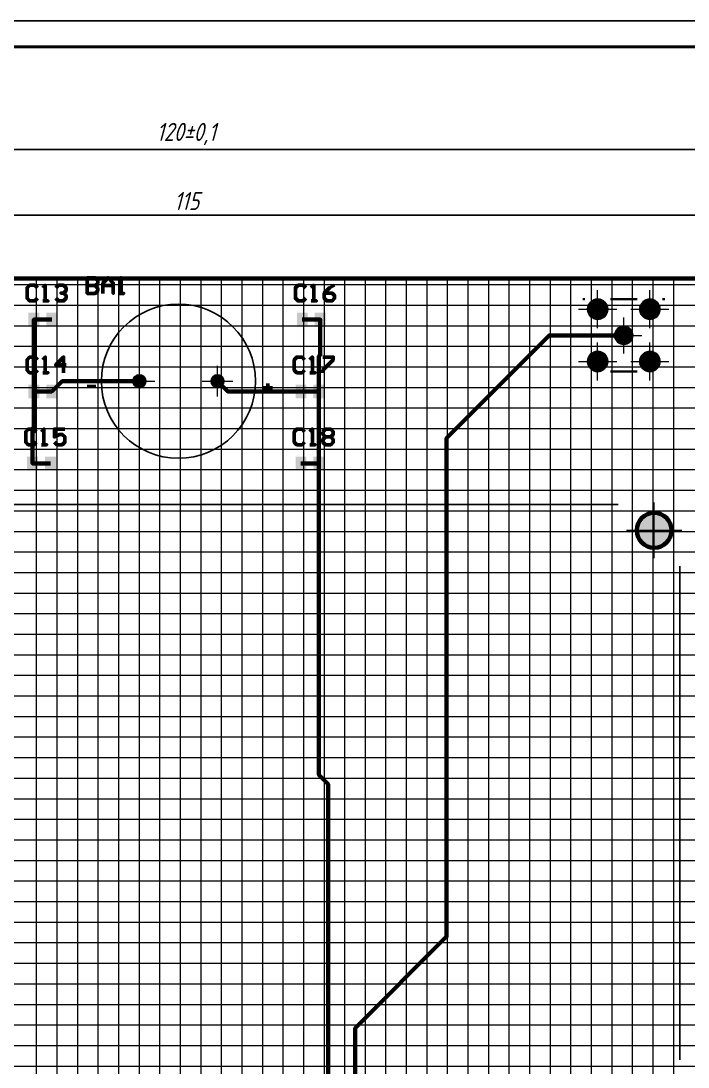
# Model space of a CAD drawing. Extents: x 346 to 4955, y 45 to 639.
# Drawn here: x 1279.9 to 1409.3, y 436 to 638.8 of the extents above; entities that cross this region are included whole.
import ezdxf

# ---------------------------------------------------------------- set-up
doc = ezdxf.new("R2010")
doc.units = 0
doc.header["$MEASUREMENT"] = 0
doc.layers.get('DEFPOINTS').update_dxf_attribs({"linetype": 'CONTINUOUS'})
for name, color, linetype in [('KONTUR', 7, 'CONTINUOUS'), ('PDF _Геометрия', 7, 'CONTINUOUS'), ('PDF _Сплошная заливка', 7, 'CONTINUOUS'), ('Тонкие', 7, 'CONTINUOUS')]:
    doc.layers.add(name, color=color, linetype=linetype)
doc.layers.add('Основная', color=7, linetype='CONTINUOUS', lineweight=40)
doc.styles.add('GOST type A0', font='gost.TTF', dxfattribs={"oblique": 15, "height": 3.5})
doc.dimstyles.new('GOST type A', dxfattribs={"dimtxt": 3.5, "dimasz": 3, "dimexe": 2, "dimexo": 0, "dimgap": 1, "dimtad": 1, "dimtoh": 1, "dimtxsty": 'GOST type A0', "dimcen": 0, "dimazin": 2, "dimtfac": 1, "dimtmove": 0, "dimatfit": 3, "dimfxl": 1, "dimarcsym": 0})

# ---------------------------------------------------------------- blocks, each defined once
blk = doc.blocks.new('*D123')
at = {"layer": 'DEFPOINTS', "color": 0, "transparency": 16777216}
for p in [(1427.59, 601.15), (1196.43, 582.92), (1427.59, 582.92)]:
    blk.add_point(p, dxfattribs=at)
at = {"layer": 'Тонкие', "color": 0, "lineweight": -2, "transparency": 16777216}
for p, q in [((1196.43, 582.92), (1196.43, 603.15)), ((1427.59, 582.92), (1427.59, 603.15)), ((1199.43, 601.15), (1424.59, 601.15))]:
    blk.add_line(p, q, dxfattribs=at)
at = {"layer": 'Тонкие', "color": 0, "transparency": 16777216}
for points in [[(1199.43, 601.65), (1199.43, 600.65), (1196.43, 601.15)], [(1424.59, 601.65), (1424.59, 600.65), (1427.59, 601.15)]]:
    blk.add_solid(points, dxfattribs=at)
at = {"layer": 'Тонкие', "color": 0, "transparency": 16777216, "insert": (1312.01, 603.9), "char_height": 3.5, "attachment_point": 5, "style": 'GOST type A0'}
blk.add_mtext('115', dxfattribs=at)
blk = doc.blocks.new('*D124')
at = {"layer": 'DEFPOINTS', "color": 0, "transparency": 16777216}
for p in [(1432.57, 613.87), (1191.25, 588.9), (1432.57, 588.9)]:
    blk.add_point(p, dxfattribs=at)
at = {"layer": 'Тонкие', "color": 0, "lineweight": -2, "transparency": 16777216}
for p, q in [((1191.25, 588.9), (1191.25, 615.87)), ((1432.57, 588.9), (1432.57, 615.87)), ((1194.25, 613.87), (1429.57, 613.87))]:
    blk.add_line(p, q, dxfattribs=at)
at = {"layer": 'Тонкие', "color": 0, "transparency": 16777216}
for points in [[(1194.25, 614.37), (1194.25, 613.37), (1191.25, 613.87)], [(1429.57, 614.37), (1429.57, 613.37), (1432.57, 613.87)]]:
    blk.add_solid(points, dxfattribs=at)
at = {"layer": 'Тонкие', "color": 0, "transparency": 16777216, "insert": (1311.91, 616.89), "char_height": 3.5, "attachment_point": 5, "style": 'GOST type A0'}
blk.add_mtext('120±0,1', dxfattribs=at)

msp = doc.modelspace()

# ---------------------------------------------------------------- hatches: boundary and pattern name
at = {"layer": 'PDF _Сплошная заливка', "true_color": 0xffffff, "transparency": 33554559}
for points in [[(1390.31, 582.924), (1390.358, 583.288), (1390.499, 583.628), (1390.722, 583.919), (1391.014, 584.143), (1391.353, 584.283), (1391.717, 584.331), (1391.717, 582.924)], [(1400.433, 582.924), (1400.481, 583.288), (1400.622, 583.628), (1400.845, 583.919), (1401.137, 584.143), (1401.476, 584.283), (1401.84, 584.331), (1401.84, 582.924)], [(1391.717, 581.517), (1391.353, 581.565), (1391.014, 581.705), (1390.722, 581.929), (1390.499, 582.22), (1390.358, 582.56), (1390.31, 582.924), (1391.717, 582.924)], [(1401.84, 581.517), (1401.476, 581.565), (1401.137, 581.705), (1400.845, 581.929), (1400.622, 582.22), (1400.481, 582.56), (1400.433, 582.924), (1401.84, 582.924)], [(1395.573, 577.861), (1395.614, 578.173), (1395.734, 578.464), (1395.926, 578.714), (1396.176, 578.906), (1396.467, 579.026), (1396.779, 579.067), (1396.779, 577.861)], [(1396.779, 579.067), (1397.091, 579.026), (1397.381, 578.906), (1397.631, 578.714), (1397.823, 578.464), (1397.944, 578.173), (1397.985, 577.861), (1396.779, 577.861)], [(1396.779, 576.655), (1396.467, 576.696), (1396.176, 576.816), (1395.926, 577.008), (1395.734, 577.258), (1395.614, 577.549), (1395.573, 577.861), (1396.779, 577.861)], [(1390.31, 572.798), (1390.358, 573.162), (1390.499, 573.502), (1390.722, 573.793), (1391.014, 574.017), (1391.353, 574.157), (1391.717, 574.205), (1391.717, 572.798)], [(1400.433, 572.798), (1400.481, 573.162), (1400.622, 573.502), (1400.845, 573.793), (1401.137, 574.017), (1401.476, 574.157), (1401.84, 574.205), (1401.84, 572.798)], [(1391.717, 571.391), (1391.353, 571.438), (1391.014, 571.579), (1390.722, 571.803), (1390.499, 572.094), (1390.358, 572.434), (1390.31, 572.798), (1391.717, 572.798)], [(1401.84, 571.391), (1401.476, 571.438), (1401.137, 571.579), (1400.845, 571.803), (1400.622, 572.094), (1400.481, 572.434), (1400.433, 572.798), (1401.84, 572.798)], [(1302.137, 568.971), (1302.161, 569.153), (1302.231, 569.323), (1302.343, 569.468), (1302.489, 569.58), (1302.659, 569.65), (1302.841, 569.674), (1302.841, 568.971)], [(1303.544, 568.971), (1303.52, 568.789), (1303.45, 568.619), (1303.338, 568.473), (1303.192, 568.361), (1303.023, 568.291), (1302.841, 568.267), (1302.841, 568.971)], [(1317.282, 568.971), (1317.306, 569.153), (1317.376, 569.323), (1317.488, 569.468), (1317.634, 569.58), (1317.804, 569.65), (1317.986, 569.674), (1317.986, 568.971)], [(1318.689, 568.971), (1318.665, 568.789), (1318.595, 568.619), (1318.483, 568.473), (1318.337, 568.361), (1318.168, 568.291), (1317.986, 568.267), (1317.986, 568.971)], [(1399.579, 540.067), (1399.617, 540.552), (1399.731, 541.025), (1399.917, 541.474), (1400.171, 541.889), (1400.486, 542.258), (1400.856, 542.574), (1401.271, 542.828), (1401.72, 543.015), (1402.192, 543.128), (1402.677, 543.166), (1402.677, 540.067)]]:
    msp.add_hatch(color=7, dxfattribs=at).paths.add_polyline_path(points)
at = {"layer": 'PDF _Сплошная заливка', "transparency": 33554559}
for points in [[(1391.717, 582.924), (1391.717, 584.331), (1392.081, 584.283), (1392.421, 584.143), (1392.712, 583.919), (1392.935, 583.628), (1393.076, 583.288), (1393.124, 582.924)], [(1401.84, 582.924), (1401.84, 584.331), (1402.204, 584.283), (1402.544, 584.143), (1402.835, 583.919), (1403.059, 583.628), (1403.199, 583.288), (1403.247, 582.924)], [(1391.717, 582.924), (1393.124, 582.924), (1393.076, 582.56), (1392.935, 582.22), (1392.712, 581.929), (1392.421, 581.705), (1392.081, 581.565), (1391.717, 581.517)], [(1401.84, 582.924), (1403.247, 582.924), (1403.199, 582.56), (1403.059, 582.22), (1402.835, 581.929), (1402.544, 581.705), (1402.204, 581.565), (1401.84, 581.517)], [(1396.779, 577.861), (1397.985, 577.861), (1397.944, 577.549), (1397.823, 577.258), (1397.631, 577.008), (1397.381, 576.816), (1397.091, 576.696), (1396.779, 576.655)], [(1391.717, 572.798), (1391.717, 574.205), (1392.081, 574.157), (1392.421, 574.017), (1392.712, 573.793), (1392.935, 573.502), (1393.076, 573.162), (1393.124, 572.798)], [(1401.84, 572.798), (1401.84, 574.205), (1402.204, 574.157), (1402.544, 574.017), (1402.835, 573.793), (1403.059, 573.502), (1403.199, 573.162), (1403.247, 572.798)], [(1391.717, 572.798), (1393.124, 572.798), (1393.076, 572.434), (1392.935, 572.094), (1392.712, 571.803), (1392.421, 571.579), (1392.081, 571.438), (1391.717, 571.391)], [(1401.84, 572.798), (1403.247, 572.798), (1403.199, 572.434), (1403.059, 572.094), (1402.835, 571.803), (1402.544, 571.579), (1402.204, 571.438), (1401.84, 571.391)], [(1302.841, 568.971), (1302.841, 568.267), (1302.659, 568.291), (1302.489, 568.361), (1302.343, 568.473), (1302.231, 568.619), (1302.161, 568.789), (1302.137, 568.971)], [(1302.841, 568.971), (1302.841, 569.674), (1303.023, 569.65), (1303.192, 569.58), (1303.338, 569.468), (1303.45, 569.323), (1303.52, 569.153), (1303.544, 568.971)], [(1317.986, 568.971), (1317.986, 568.267), (1317.804, 568.291), (1317.634, 568.361), (1317.488, 568.473), (1317.376, 568.619), (1317.306, 568.789), (1317.282, 568.971)], [(1317.986, 568.971), (1317.986, 569.674), (1318.168, 569.65), (1318.337, 569.58), (1318.483, 569.468), (1318.595, 569.323), (1318.665, 569.153), (1318.689, 568.971)], [(1402.677, 540.067), (1402.677, 543.166), (1403.162, 543.128), (1403.635, 543.015), (1404.084, 542.828), (1404.498, 542.574), (1404.868, 542.258), (1405.184, 541.889), (1405.438, 541.474), (1405.624, 541.025), (1405.737, 540.552), (1405.776, 540.067)], [(1402.677, 540.067), (1402.677, 536.968), (1402.192, 537.006), (1401.72, 537.119), (1401.271, 537.306), (1400.856, 537.56), (1400.486, 537.875), (1400.171, 538.245), (1399.917, 538.66), (1399.731, 539.109), (1399.617, 539.582), (1399.579, 540.067)], [(1402.677, 540.067), (1405.776, 540.067), (1405.737, 539.582), (1405.624, 539.109), (1405.438, 538.66), (1405.184, 538.245), (1404.868, 537.875), (1404.498, 537.56), (1404.084, 537.306), (1403.635, 537.119), (1403.162, 537.006), (1402.677, 536.968)]]:
    msp.add_hatch(color=256, dxfattribs=at).paths.add_polyline_path(points)

# ---------------------------------------------------------------- linework, layer by layer
at = {"layer": 'KONTUR'}
msp.add_line((1093.346, 638.812), (1934.346, 638.812), dxfattribs=at)
at = {"layer": 'PDF _Геометрия', "lineweight": 18}
for points in [[(1188.776, 228.904), (1191.247, 228.904), (1432.568, 228.904), (1432.568, 588.904), (1191.247, 588.904), (1191.247, 228.904), (1190.012, 228.904)], [(1282.913, 228.904), (1282.913, 588.904)], [(1286.899, 228.904), (1286.899, 588.904)], [(1290.884, 228.904), (1290.884, 588.904)], [(1294.87, 228.904), (1294.87, 588.904)], [(1298.855, 228.904), (1298.855, 588.904)], [(1302.841, 228.904), (1302.841, 588.904)], [(1306.826, 228.904), (1306.826, 588.904)], [(1310.812, 228.904), (1310.812, 588.904)], [(1314.797, 228.904), (1314.797, 588.904)], [(1318.783, 228.904), (1318.783, 588.904)], [(1322.768, 228.904), (1322.768, 588.904)], [(1326.754, 228.904), (1326.754, 588.904)], [(1330.739, 228.904), (1330.739, 588.904)], [(1334.725, 228.904), (1334.725, 588.904)], [(1338.71, 228.904), (1338.71, 588.904)], [(1342.696, 228.904), (1342.696, 588.904)], [(1346.681, 228.904), (1346.681, 588.904)], [(1350.666, 228.904), (1350.666, 588.904)], [(1354.652, 228.904), (1354.652, 588.904)], [(1358.638, 228.904), (1358.638, 588.904)], [(1362.623, 228.904), (1362.623, 588.904)], [(1366.608, 228.904), (1366.608, 588.904)], [(1370.594, 228.904), (1370.594, 588.904)], [(1374.579, 228.904), (1374.579, 588.904)], [(1378.565, 228.904), (1378.565, 588.904)], [(1382.55, 228.904), (1382.55, 588.904)], [(1386.536, 228.904), (1386.536, 588.904)], [(1390.521, 228.904), (1390.521, 588.904)], [(1394.507, 228.904), (1394.507, 588.904)], [(1398.492, 228.904), (1398.492, 588.904)], [(1402.478, 228.904), (1402.478, 588.904)], [(1406.463, 228.904), (1406.463, 588.904)], [(1191.247, 587.708), (1432.568, 587.708)], [(1391.717, 579.236), (1391.717, 586.612)], [(1391.717, 579.535), (1391.717, 586.313)], [(1401.84, 579.236), (1401.84, 586.612)], [(1401.84, 579.535), (1401.84, 586.313)], [(1191.247, 583.721), (1432.568, 583.721)], [(1388.031, 582.924), (1395.404, 582.924)], [(1388.329, 582.924), (1395.105, 582.924)], [(1398.154, 582.924), (1405.527, 582.924)], [(1398.453, 582.924), (1405.228, 582.924)], [(1396.779, 574.373), (1396.779, 581.349)], [(1396.779, 574.672), (1396.779, 581.05)], [(1191.247, 579.735), (1432.568, 579.735)], [(1391.717, 569.11), (1391.717, 576.486)], [(1391.717, 569.409), (1391.717, 576.187)], [(1393.291, 577.861), (1400.266, 577.861)], [(1393.59, 577.861), (1399.967, 577.861)], [(1401.84, 569.11), (1401.84, 576.486)], [(1401.84, 569.409), (1401.84, 576.187)], [(1191.247, 575.748), (1432.568, 575.748)], [(1302.841, 565.981), (1302.841, 571.961)], [(1317.986, 565.981), (1317.986, 571.961)], [(1388.031, 572.798), (1395.404, 572.798)], [(1388.329, 572.798), (1395.105, 572.798)], [(1398.154, 572.798), (1405.527, 572.798)], [(1398.453, 572.798), (1405.228, 572.798)], [(1191.247, 571.761), (1432.568, 571.761)], [(1302.841, 566.28), (1302.841, 571.662)], [(1317.986, 566.28), (1317.986, 571.662)], [(1299.852, 568.971), (1305.83, 568.971)], [(1300.151, 568.971), (1305.531, 568.971)], [(1314.996, 568.971), (1320.975, 568.971)], [(1315.296, 568.971), (1320.676, 568.971)], [(1191.247, 567.774), (1432.568, 567.774)], [(1191.247, 563.788), (1432.568, 563.788)], [(1191.247, 559.801), (1432.568, 559.801)], [(1191.247, 555.814), (1432.568, 555.814)], [(1191.247, 551.828), (1432.568, 551.828)], [(1191.247, 547.841), (1432.568, 547.841)], [(1191.247, 543.854), (1432.568, 543.854)], [(1402.677, 534.685), (1402.677, 545.449)], [(1402.677, 534.984), (1402.677, 545.15)], [(1191.247, 539.868), (1432.568, 539.868)], [(1397.297, 540.067), (1408.058, 540.067)], [(1397.596, 540.067), (1407.759, 540.067)], [(1191.247, 535.881), (1432.568, 535.881)], [(1191.247, 531.894), (1432.568, 531.894)], [(1191.247, 527.907), (1432.568, 527.907)], [(1191.247, 523.921), (1432.568, 523.921)], [(1191.247, 519.934), (1432.568, 519.934)], [(1191.247, 515.947), (1432.568, 515.947)], [(1191.247, 511.961), (1432.568, 511.961)], [(1191.247, 507.974), (1432.568, 507.974)], [(1191.247, 503.987), (1432.568, 503.987)], [(1191.247, 500.001), (1432.568, 500.001)], [(1191.247, 496.014), (1432.568, 496.014)], [(1191.247, 492.027), (1432.568, 492.027)], [(1191.247, 488.04), (1432.568, 488.04)], [(1191.247, 484.054), (1432.568, 484.054)], [(1191.247, 480.067), (1432.568, 480.067)], [(1191.247, 476.08), (1432.568, 476.08)], [(1191.247, 472.094), (1432.568, 472.094)], [(1191.247, 468.107), (1432.568, 468.107)], [(1191.247, 464.12), (1432.568, 464.12)], [(1191.247, 460.134), (1432.568, 460.134)], [(1191.247, 456.147), (1432.568, 456.147)], [(1191.247, 452.16), (1432.568, 452.16)], [(1191.247, 448.173), (1432.568, 448.173)], [(1191.247, 444.187), (1432.568, 444.187)], [(1191.247, 440.2), (1432.568, 440.2)], [(1191.247, 436.213), (1432.568, 436.213)]]:
    msp.add_lwpolyline(points, dxfattribs=at)
at = {"layer": 'PDF _Геометрия', "lineweight": 60}
for points in [[(1432.568, 228.904), (1191.247, 228.904), (1191.247, 588.904), (1432.568, 588.904)], [(1432.568, 228.904), (1191.247, 228.904), (1191.247, 588.904), (1432.568, 588.904)], [(1432.568, 588.904), (1191.247, 588.904), (1191.247, 228.904), (1432.568, 228.904)]]:
    msp.add_lwpolyline(points, close=True, dxfattribs=at)
for points in [[(1191.247, 588.904), (1432.568, 588.904)], [(1282.368, 566.977), (1282.368, 580.931), (1285.85, 580.931)], [(1334.432, 580.931), (1337.913, 580.931), (1337.913, 574.056), (1337.661, 573.804), (1337.661, 566.977), (1334.18, 566.977), (1319.978, 566.977), (1317.986, 568.971)], [(1339.906, 351.162), (1339.906, 353.761), (1341.272, 355.128), (1341.272, 411.632), (1344.714, 415.075), (1344.714, 443.581), (1362.429, 461.302), (1362.429, 557.957), (1382.328, 577.861), (1396.779, 577.861)], [(1285.598, 553.024), (1282.116, 553.024), (1282.116, 559.83), (1282.368, 560.082), (1282.368, 566.977), (1285.85, 566.977), (1287.842, 568.971), (1302.841, 568.971)], [(1334.18, 553.024), (1337.661, 553.024), (1337.661, 566.977)], [(1338.75, 399.535), (1338.75, 414.628), (1339.45, 415.328), (1339.45, 490.853), (1337.661, 492.642), (1337.661, 553.024)]]:
    msp.add_lwpolyline(points, dxfattribs=at)
at = {"layer": 'PDF _Геометрия', "lineweight": 50}
for points in [[(1292.725, 589.011), (1292.725, 585.974), (1294.243, 585.974), (1294.749, 586.48), (1294.749, 586.986), (1294.243, 587.493), (1292.725, 587.493), (1294.243, 587.493), (1294.749, 587.999), (1294.749, 588.505), (1294.243, 589.011)], [(1338.424, 559.175), (1338.93, 559.681), (1339.942, 559.681), (1340.448, 559.175), (1340.448, 558.668), (1339.942, 558.162), (1340.448, 557.656), (1340.448, 557.15), (1339.942, 556.644), (1338.93, 556.644), (1338.424, 557.15), (1338.424, 557.656), (1338.93, 558.162), (1338.424, 558.668)]]:
    msp.add_lwpolyline(points, close=True, dxfattribs=at)
for points in [[(1295.761, 585.974), (1295.761, 587.999), (1296.773, 589.011), (1297.785, 587.999), (1297.785, 585.974), (1297.785, 587.493), (1295.761, 587.493)], [(1298.797, 585.974), (1299.809, 585.974), (1299.303, 585.974), (1299.303, 589.011), (1298.797, 588.505)], [(1299.303, 589.011), (1299.303, 589.011)], [(1283.07, 587.082), (1282.565, 587.588), (1281.553, 587.588), (1281.047, 587.082), (1281.047, 585.057), (1281.553, 584.551), (1282.565, 584.551), (1283.07, 585.057)], [(1284.083, 584.551), (1285.095, 584.551), (1284.588, 584.551), (1284.588, 587.588), (1284.083, 587.082)], [(1284.588, 587.588), (1284.588, 587.588)], [(1286.613, 587.082), (1287.119, 587.588), (1288.131, 587.588), (1288.637, 587.082), (1288.637, 586.575), (1288.131, 586.069), (1287.625, 586.069), (1288.131, 586.069), (1288.637, 585.563), (1288.637, 585.057), (1288.131, 584.551), (1287.119, 584.551), (1286.613, 585.057)], [(1288.637, 586.575), (1288.637, 586.575)], [(1288.637, 586.575), (1288.637, 586.575)], [(1288.637, 586.575), (1288.637, 586.575)], [(1292.725, 587.493), (1292.725, 587.493)], [(1292.725, 587.493), (1292.725, 587.493)], [(1292.725, 587.493), (1292.725, 587.493)], [(1335.134, 587.082), (1334.628, 587.588), (1333.616, 587.588), (1333.11, 587.082), (1333.11, 585.057), (1333.616, 584.551), (1334.628, 584.551), (1335.134, 585.057)], [(1336.146, 584.551), (1337.158, 584.551), (1336.652, 584.551), (1336.652, 587.588), (1336.146, 587.082)], [(1336.652, 587.588), (1336.652, 587.588)], [(1340.7, 587.588), (1339.688, 587.082), (1338.676, 586.069), (1338.676, 585.057), (1339.182, 584.551), (1340.194, 584.551), (1340.7, 585.057), (1340.7, 585.563), (1340.194, 586.069), (1338.676, 586.069)], [(1283.07, 573.128), (1282.565, 573.634), (1281.553, 573.634), (1281.047, 573.128), (1281.047, 571.103), (1281.553, 570.597), (1282.565, 570.597), (1283.07, 571.103)], [(1284.083, 570.597), (1285.095, 570.597), (1284.588, 570.597), (1284.588, 573.634), (1284.083, 573.128)], [(1284.588, 573.634), (1284.588, 573.634)], [(1288.131, 570.597), (1288.131, 573.634), (1286.613, 572.116), (1288.637, 572.116)], [(1334.882, 573.128), (1334.376, 573.634), (1333.364, 573.634), (1332.858, 573.128), (1332.858, 571.103), (1333.364, 570.597), (1334.376, 570.597), (1334.882, 571.103)], [(1335.894, 570.597), (1336.906, 570.597), (1336.4, 570.597), (1336.4, 573.634), (1335.894, 573.128)], [(1336.4, 573.634), (1336.4, 573.634)], [(1338.424, 573.634), (1340.448, 573.634), (1340.448, 573.128), (1338.424, 571.103), (1338.424, 570.597)], [(1294.41, 567.954), (1292.717, 567.954)], [(1327.776, 566.854), (1327.776, 568.547)], [(1328.622, 567.701), (1326.929, 567.701)], [(1282.818, 559.175), (1282.313, 559.681), (1281.3, 559.681), (1280.795, 559.175), (1280.795, 557.15), (1281.3, 556.644), (1282.313, 556.644), (1282.818, 557.15)], [(1283.831, 556.644), (1284.843, 556.644), (1284.336, 556.644), (1284.336, 559.681), (1283.831, 559.175)], [(1284.336, 559.681), (1284.336, 559.681)], [(1288.384, 559.681), (1286.361, 559.681), (1286.361, 558.162), (1287.372, 558.668), (1287.878, 558.668), (1288.384, 558.162), (1288.384, 557.15), (1287.878, 556.644), (1286.866, 556.644), (1286.361, 557.15)], [(1334.882, 559.175), (1334.376, 559.681), (1333.364, 559.681), (1332.858, 559.175), (1332.858, 557.15), (1333.364, 556.644), (1334.376, 556.644), (1334.882, 557.15)], [(1335.894, 556.644), (1336.906, 556.644), (1336.4, 556.644), (1336.4, 559.681), (1335.894, 559.175)], [(1336.4, 559.681), (1336.4, 559.681)], [(1338.93, 558.162), (1339.942, 558.162)]]:
    msp.add_lwpolyline(points, dxfattribs=at)
at = {"layer": 'PDF _Геометрия', "lineweight": 30}
for points in [[(1388.832, 584.848), (1389.237, 584.848)], [(1394.197, 584.848), (1399.36, 584.848)], [(1404.32, 584.848), (1404.725, 584.848)], [(1394.197, 570.874), (1399.36, 570.874)]]:
    msp.add_lwpolyline(points, dxfattribs=at)
at = {"layer": 'PDF _Геометрия', "lineweight": 25}
for points in [[(1224.327, 545.05), (1395.703, 545.05)], [(1407.659, 437.409), (1407.659, 533.09)]]:
    msp.add_lwpolyline(points, dxfattribs=at)
at = {"layer": 'PDF _Геометрия', "lineweight": 60}
for centre, radius in [((1391.717, 582.924), 1.694), ((1391.717, 582.924), 1.694), ((1401.84, 582.924), 1.694), ((1401.84, 582.924), 1.694), ((1396.778, 577.861), 1.495), ((1396.778, 577.861), 1.495), ((1391.717, 572.798), 1.694), ((1391.717, 572.798), 1.694), ((1401.84, 572.798), 1.694), ((1401.84, 572.798), 1.694), ((1302.841, 568.971), 0.997), ((1302.841, 568.971), 0.997), ((1317.986, 568.971), 0.997), ((1317.986, 568.971), 0.997), ((1402.677, 540.068), 3.388), ((1402.677, 540.068), 3.388)]:
    msp.add_circle(centre, radius, dxfattribs=at)
at = {"layer": 'PDF _Геометрия', "lineweight": 25}
msp.add_circle((1310.411, 568.973), 14.948, dxfattribs=at)
at = {"layer": 'PDF _Сплошная заливка', "lineweight": 0, "transparency": 33554559}
for points in [[(1281.311, 579.589), (1281.311, 582.272), (1283.426, 579.589), (1283.426, 582.272)], [(1281.311, 579.589), (1281.311, 582.272), (1283.426, 579.589), (1283.426, 582.272)], [(1284.792, 579.589), (1284.792, 582.272), (1286.907, 579.589), (1286.907, 582.272)], [(1284.792, 579.589), (1284.792, 582.272), (1286.907, 579.589), (1286.907, 582.272)], [(1333.374, 579.589), (1333.374, 582.272), (1335.489, 579.589), (1335.489, 582.272)], [(1333.374, 579.589), (1333.374, 582.272), (1335.489, 579.589), (1335.489, 582.272)], [(1336.856, 579.589), (1336.856, 582.272), (1338.97, 579.589), (1338.97, 582.272)], [(1336.856, 579.589), (1336.856, 582.272), (1338.97, 579.589), (1338.97, 582.272)], [(1281.311, 565.636), (1281.311, 568.319), (1283.426, 565.636), (1283.426, 568.319)], [(1281.311, 565.636), (1281.311, 568.319), (1283.426, 565.636), (1283.426, 568.319)], [(1284.792, 565.636), (1284.792, 568.319), (1286.907, 565.636), (1286.907, 568.319)], [(1284.792, 565.636), (1284.792, 568.319), (1286.907, 565.636), (1286.907, 568.319)], [(1333.122, 565.636), (1333.122, 568.319), (1335.237, 565.636), (1335.237, 568.319)], [(1333.122, 565.636), (1333.122, 568.319), (1335.237, 565.636), (1335.237, 568.319)], [(1336.604, 565.636), (1336.604, 568.319), (1338.718, 565.636), (1338.718, 568.319)], [(1336.604, 565.636), (1336.604, 568.319), (1338.718, 565.636), (1338.718, 568.319)], [(1281.059, 551.682), (1281.059, 554.366), (1283.174, 551.682), (1283.174, 554.366)], [(1281.059, 551.682), (1281.059, 554.366), (1283.174, 551.682), (1283.174, 554.366)], [(1284.54, 551.682), (1284.54, 554.366), (1286.655, 551.682), (1286.655, 554.366)], [(1284.54, 551.682), (1284.54, 554.366), (1286.655, 551.682), (1286.655, 554.366)], [(1333.122, 551.682), (1333.122, 554.366), (1335.237, 551.682), (1335.237, 554.366)], [(1333.122, 551.682), (1333.122, 554.366), (1335.237, 551.682), (1335.237, 554.366)], [(1336.604, 551.682), (1336.604, 554.366), (1338.718, 551.682), (1338.718, 554.366)], [(1336.604, 551.682), (1336.604, 554.366), (1338.718, 551.682), (1338.718, 554.366)]]:
    msp.add_solid(points, dxfattribs=at)
at = {"layer": 'Основная'}
msp.add_line((1929.346, 633.812), (1113.346, 633.812), dxfattribs=at)

# ---------------------------------------------------------------- dimensions: what is measured, and where the dimension line sits
at = {"layer": 'Тонкие'}
for base, p1, p2, text, picture, middle in [((1432.568, 613.875), (1191.247, 588.904), (1432.568, 588.904), '120±0,1', '*D124', (1311.908, 616.889)), ((1427.586, 601.152), (1196.428, 582.924), (1427.586, 582.925), '115', '*D123', (1312.007, 603.903))]:
    dim = msp.add_linear_dim(base=base, p1=p1, p2=p2, text=text, dimstyle='GOST type A', dxfattribs=at)
    dim.commit()
    dim.dimension.update_dxf_attribs({"geometry": picture, "text_midpoint": middle})

doc.saveas('drawing.dxf')
